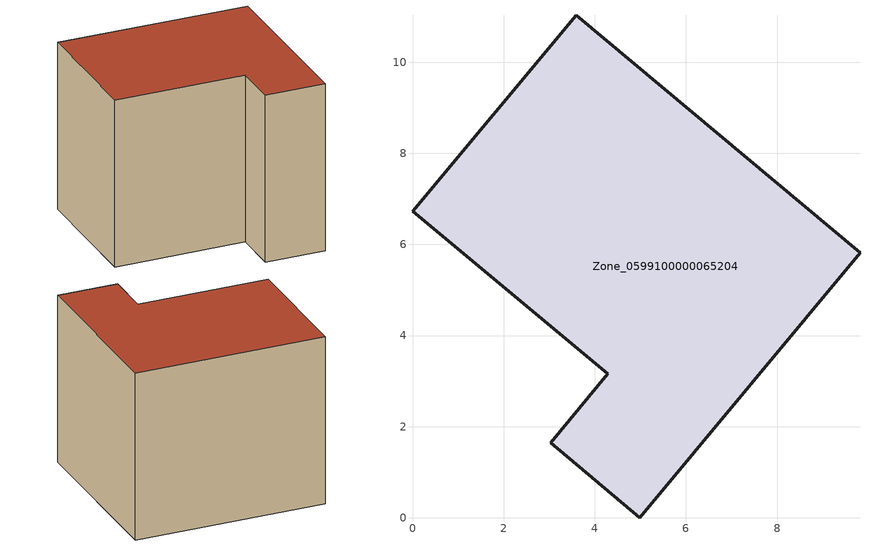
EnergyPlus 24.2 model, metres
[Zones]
Zone_0599100000065204
 floor ground (C_G): 3.59,11.03 9.82,5.82 4.99,0 3.03,1.65 4.28,3.16 0,6.73 z0
 wall outside (C_F): 4.99,0 9.82,5.82 3.59,11.03 0,6.73 4.28,3.16 3.03,1.65 4.99,0 z0:7.28
 roof outside (C_R): 9.82,5.82 3.59,11.03 0,6.73 4.28,3.16 3.03,1.65 4.99,0 z7.28
[BUILDING]
Pand.0599100000065204: North Axis=0; Terrain=City; Loads Convergence Tolerance Value=0.04; Temperature Convergence Tolerance Value=0.4; Solar Distribution=FullExterior; Maximum Number of Warmup Days=25; Minimum Number of Warmup Days=1
[Site:Location]
Rotterdam.The.Hague.AP_ZH_NLD Design_Conditions: Latitude=51.96; Longitude=4.45; Time Zone=1; Elevation=-4.5
[SITE:GROUNDTEMPERATURE:BUILDINGSURFACE]
18, 18, 18, 18, 18, 18, 18, 18, 18, 18, 18, 18
[MATERIAL] Thermal Absorptance=0.9; Solar Absorptance=0.7; Visible Absorptance=0.7
Name | Roughness | Thickness | Conductivity | Density | Specific Heat
G.TC.1946 | MediumSmooth | 0.15 | 1 | 540 | 1210
F.TC.1946 | Rough | 0.3 | 0.857143 | 1920 | 840
R.TC.1946 | MediumRough | 0.2 | 0.909091 | 1500 | 1000
[CONSTRUCTION]
C_G: G.TC.1946
C_F: F.TC.1946
C_R: R.TC.1946
[ZONE]
Zone_0599100000065204: Type=1; Multiplier=1; Ceiling Height=Autocalculate; Volume=Autocalculate; Floor Area=autocalculate; Part of Total Floor Area=Yes
[ZONEINFILTRATION:DESIGNFLOWRATE]
Infil_Zone_0599100000065204: Zone or ZoneList or Space or SpaceList=Zone_0599100000065204; Schedule=AlwaysOn; Design Flow Rate Calculation Method=Flow/Area; Flow Rate per Floor Area=0.003; Constant Term Coefficient=1; Temperature Term Coefficient=0; Velocity Term Coefficient=0; Velocity Squared Term Coefficient=0
[HVACTEMPLATE:ZONE:IDEALLOADSAIRSYSTEM]
Zone_0599100000065204: Maximum Heating Supply Air Temperature=50; Minimum Cooling Supply Air Temperature=13; Maximum Heating Supply Air Humidity Ratio=0.0156; Minimum Cooling Supply Air Humidity Ratio=0.0077; Heating Limit=NoLimit; Cooling Limit=NoLimit; Dehumidification Control Type=ConstantSensibleHeatRatio; Cooling Sensible Heat Ratio=0.7; Dehumidification Setpoint=60; Humidification Control Type=None; Humidification Setpoint=30; Outdoor Air Method=None; Outdoor Air Flow Rate per Person=0.00944; Outdoor Air Flow Rate per Zone Floor Area=0; Outdoor Air Flow Rate per Zone=0; Demand Controlled Ventilation Type=None; Outdoor Air Economizer Type=NoEconomizer; Heat Recovery Type=None; Sensible Heat Recovery Effectiveness=0.7; Latent Heat Recovery Effectiveness=0.65
[ZONECONTROL:THERMOSTAT]
ThermostatControl_Zone_0599100000065204: Zone or ZoneList=Zone_0599100000065204; Control Type Schedule=DualSetpointControlType; Control 1=Thermostat_Zone_0599100000065204; Temperature Difference Between Cutout And Setpoint=0
[THERMOSTATSETPOINT:DUALSETPOINT]
Thermostat_Zone_0599100000065204: Heating Setpoint Temperature Schedule=HeatingSetpoint_Zone_0599100000065204; Cooling Setpoint Temperature Schedule=CoolingSetpoint_Zone_0599100000065204
[SCHEDULE:COMPACT]
HeatingSetpoint_Zone_0599100000065204: Through: 12/31, For: AllDays, Until: 24:00, 21
CoolingSetpoint_Zone_0599100000065204: Through: 12/31, For: AllDays, Until: 24:00, 24
DualSetpointControlType: Through: 12/31, For: AllDays, Until: 24:00, 4
AlwaysOn: Through: 12/31, For: AllDays, Until: 24:00, 1
